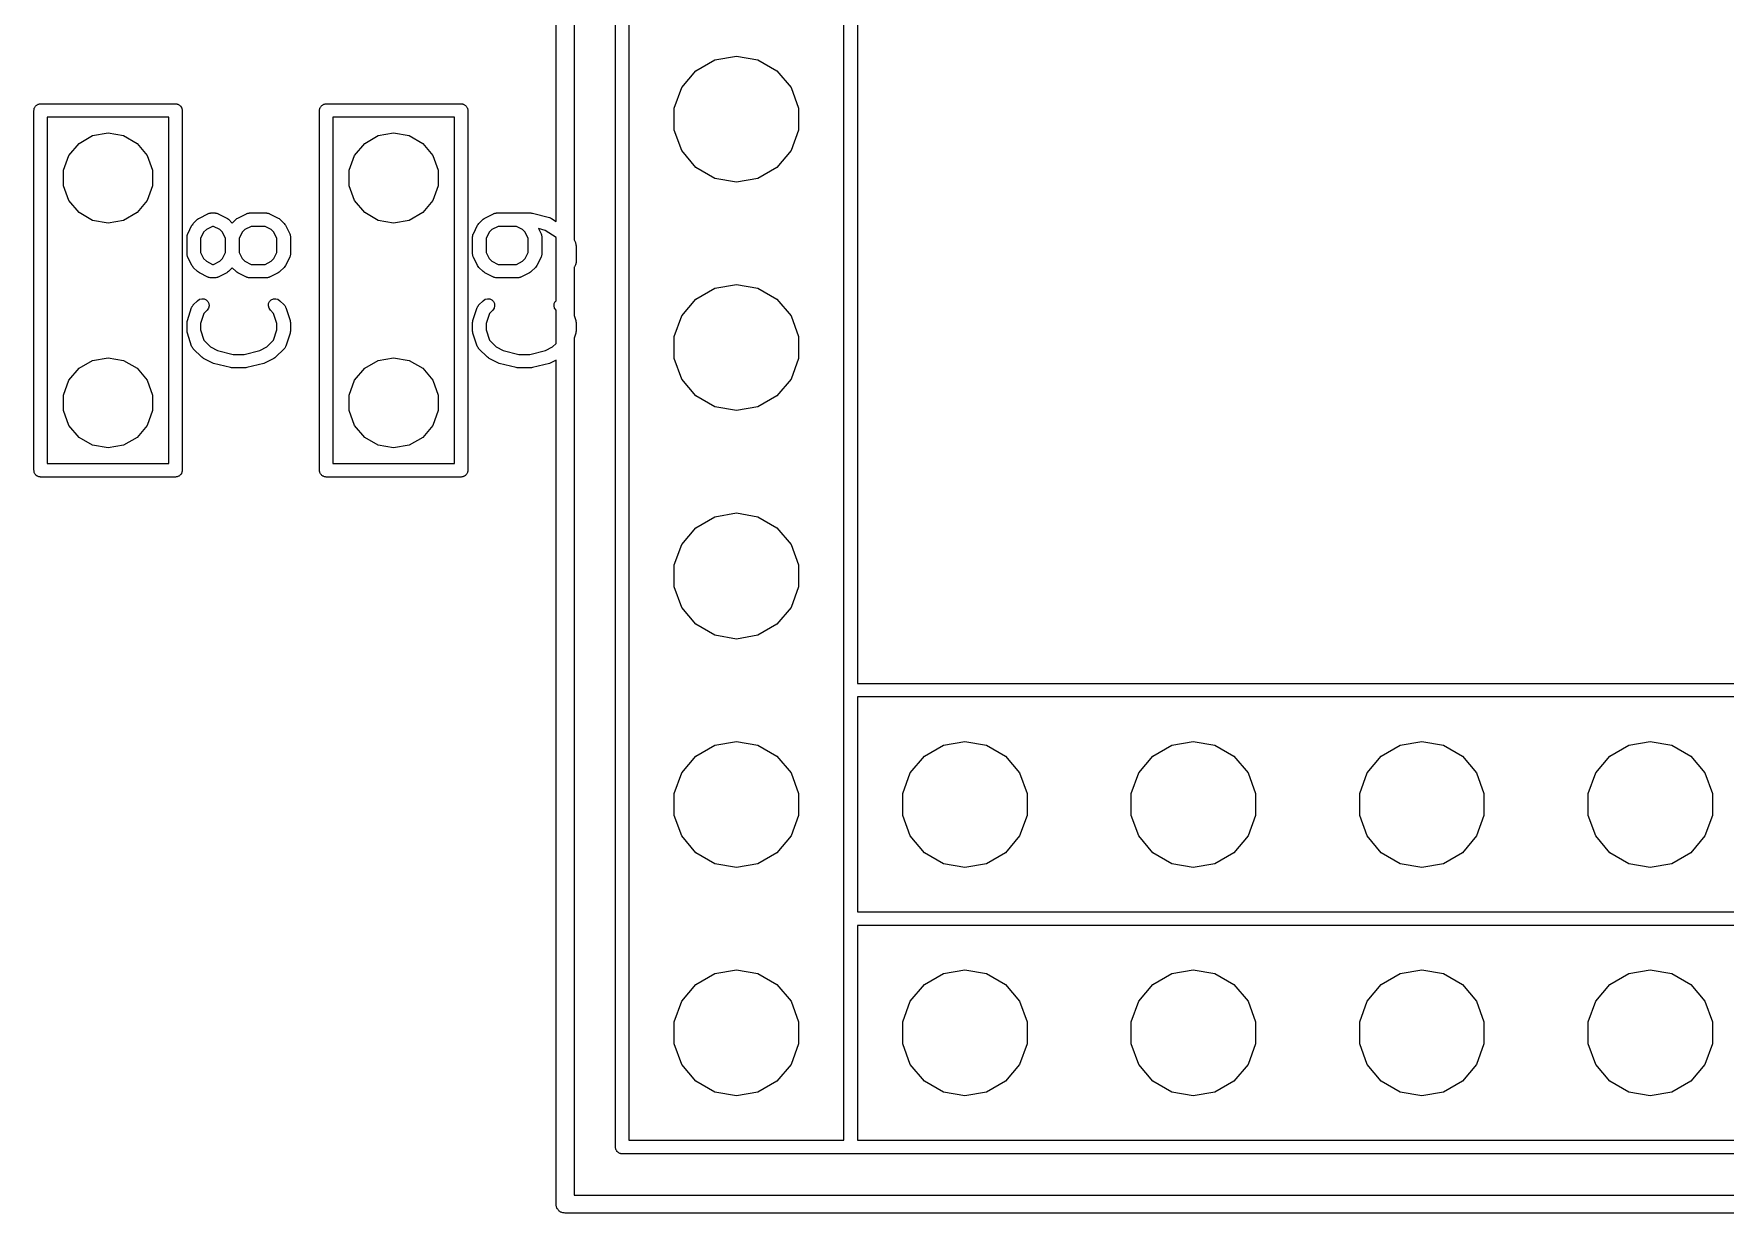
# Model space of a CAD drawing. Extents: x 25 to 346, y -457 to -16.
# Drawn here: x 221.74 to 240.54, y -384.91 to -371.8 of the extents above; entities that cross this region are included whole.
import ezdxf

# ---------------------------------------------------------------- set-up
doc = ezdxf.new("R2010")
doc.units = 0
doc.header["$MEASUREMENT"] = 0
doc.layers.add('BLACK', color=7, linetype='CONTINUOUS')

msp = doc.modelspace()

# ---------------------------------------------------------------- linework, layer by layer
at = {"layer": 'Black'}
for p, q in [((227.547, -373.882), (227.547, -320.04)), ((227.748, -320.04), (227.748, -374.088)), ((228.207, -384.175), (228.207, -320.675)), ((228.357, -320.75), (228.357, -384.1)), ((230.748, -384.1), (230.748, -320.75)), ((230.897, -320.675), (230.897, -379.02)), ((229.102, -372.208), (229.313, -372.086)), ((229.313, -372.086), (229.552, -372.044)), ((229.552, -372.044), (229.792, -372.086)), ((229.792, -372.086), (230.003, -372.208)), ((228.945, -372.394), (229.102, -372.208)), ((230.003, -372.208), (230.16, -372.394)), ((228.862, -372.623), (228.945, -372.394)), ((230.16, -372.394), (230.243, -372.623)), ((221.742, -372.65), (221.744, -372.644)), ((221.742, -376.65), (221.742, -372.65)), ((221.744, -372.637), (221.746, -372.631)), ((221.744, -372.644), (221.744, -372.637)), ((221.746, -372.631), (221.747, -372.624)), ((221.747, -372.624), (221.75, -372.619)), ((221.75, -372.619), (221.753, -372.613)), ((221.753, -372.613), (221.757, -372.607)), ((221.757, -372.607), (221.76, -372.602)), ((221.76, -372.602), (221.765, -372.598)), ((221.765, -372.598), (221.769, -372.593)), ((221.769, -372.593), (221.775, -372.589)), ((221.775, -372.589), (221.78, -372.585)), ((221.78, -372.585), (221.786, -372.583)), ((221.786, -372.583), (221.792, -372.58)), ((221.792, -372.58), (221.798, -372.578)), ((221.798, -372.578), (221.804, -372.576)), ((221.804, -372.576), (221.811, -372.576)), ((221.811, -372.576), (221.817, -372.575)), ((221.817, -372.575), (223.317, -372.575)), ((223.317, -372.575), (223.324, -372.576)), ((223.324, -372.576), (223.331, -372.576)), ((223.331, -372.576), (223.337, -372.578)), ((223.337, -372.578), (223.343, -372.58)), ((223.343, -372.58), (223.349, -372.583)), ((223.349, -372.583), (223.355, -372.585)), ((223.355, -372.585), (223.36, -372.589)), ((223.36, -372.589), (223.366, -372.593)), ((223.366, -372.593), (223.37, -372.598)), ((223.37, -372.598), (223.375, -372.602)), ((223.375, -372.602), (223.378, -372.607)), ((223.378, -372.607), (223.382, -372.613)), ((223.382, -372.613), (223.385, -372.619)), ((223.385, -372.619), (223.388, -372.624)), ((223.388, -372.624), (223.389, -372.631)), ((223.389, -372.631), (223.391, -372.637)), ((223.391, -372.637), (223.391, -372.644)), ((223.391, -372.644), (223.392, -372.65)), ((223.392, -372.65), (223.392, -376.65)), ((224.917, -372.65), (224.919, -372.644)), ((224.917, -376.65), (224.917, -372.65)), ((224.919, -372.637), (224.921, -372.631)), ((224.919, -372.644), (224.919, -372.637)), ((224.921, -372.631), (224.922, -372.624)), ((224.922, -372.624), (224.925, -372.619)), ((224.925, -372.619), (224.928, -372.613)), ((224.928, -372.613), (224.932, -372.607)), ((224.932, -372.607), (224.935, -372.602)), ((224.935, -372.602), (224.94, -372.598)), ((224.94, -372.598), (224.944, -372.593)), ((224.944, -372.593), (224.95, -372.589)), ((224.95, -372.589), (224.955, -372.585)), ((224.955, -372.585), (224.961, -372.583)), ((224.961, -372.583), (224.967, -372.58)), ((224.967, -372.58), (224.973, -372.578)), ((224.973, -372.578), (224.979, -372.576)), ((224.979, -372.576), (224.986, -372.576)), ((224.986, -372.576), (224.992, -372.575)), ((224.992, -372.575), (226.492, -372.575)), ((226.492, -372.575), (226.499, -372.576)), ((226.499, -372.576), (226.506, -372.576)), ((226.506, -372.576), (226.512, -372.578)), ((226.512, -372.578), (226.518, -372.58)), ((226.518, -372.58), (226.524, -372.583)), ((226.524, -372.583), (226.53, -372.585)), ((226.53, -372.585), (226.535, -372.589)), ((226.535, -372.589), (226.541, -372.593)), ((226.541, -372.593), (226.545, -372.598)), ((226.545, -372.598), (226.55, -372.602)), ((226.55, -372.602), (226.553, -372.607)), ((226.553, -372.607), (226.557, -372.613)), ((226.557, -372.613), (226.56, -372.619)), ((226.56, -372.619), (226.563, -372.624)), ((226.563, -372.624), (226.564, -372.631)), ((226.564, -372.631), (226.566, -372.637)), ((226.566, -372.637), (226.566, -372.644)), ((226.566, -372.644), (226.567, -372.65)), ((226.567, -372.65), (226.567, -376.65)), ((228.862, -372.867), (228.862, -372.623)), ((230.243, -372.623), (230.243, -372.867)), ((221.892, -372.725), (221.892, -376.575)), ((223.242, -372.725), (221.892, -372.725)), ((223.242, -376.575), (223.242, -372.725)), ((225.067, -372.725), (225.067, -376.575)), ((226.417, -372.725), (225.067, -372.725)), ((226.417, -376.575), (226.417, -372.725)), ((222.133, -373.149), (222.245, -373.016)), ((222.245, -373.016), (222.396, -372.928)), ((222.396, -372.928), (222.567, -372.898)), ((222.567, -372.898), (222.739, -372.928)), ((222.739, -372.928), (222.89, -373.016)), ((222.89, -373.016), (223.002, -373.149)), ((225.308, -373.149), (225.42, -373.016)), ((225.42, -373.016), (225.571, -372.928)), ((225.571, -372.928), (225.742, -372.898)), ((225.742, -372.898), (225.914, -372.928)), ((225.914, -372.928), (226.065, -373.016)), ((226.065, -373.016), (226.177, -373.149)), ((228.945, -373.096), (228.862, -372.867)), ((230.243, -372.867), (230.16, -373.096)), ((222.073, -373.313), (222.133, -373.149)), ((223.002, -373.149), (223.062, -373.313)), ((225.248, -373.313), (225.308, -373.149)), ((226.177, -373.149), (226.237, -373.313)), ((229.102, -373.282), (228.945, -373.096)), ((230.16, -373.096), (230.003, -373.282)), ((222.073, -373.487), (222.073, -373.313)), ((223.062, -373.313), (223.062, -373.487)), ((225.248, -373.487), (225.248, -373.313)), ((226.237, -373.313), (226.237, -373.487)), ((229.313, -373.404), (229.102, -373.282)), ((229.552, -373.446), (229.313, -373.404)), ((229.792, -373.404), (229.552, -373.446)), ((230.003, -373.282), (229.792, -373.404)), ((222.133, -373.651), (222.073, -373.487)), ((223.062, -373.487), (223.002, -373.651)), ((225.308, -373.651), (225.248, -373.487)), ((226.237, -373.487), (226.177, -373.651)), ((222.245, -373.784), (222.133, -373.651)), ((222.396, -373.872), (222.245, -373.784)), ((222.89, -373.784), (222.739, -373.872)), ((223.002, -373.651), (222.89, -373.784)), ((223.685, -373.794), (223.693, -373.792)), ((223.693, -373.792), (223.702, -373.79)), ((223.702, -373.79), (223.706, -373.79)), ((223.706, -373.79), (223.71, -373.789)), ((223.71, -373.789), (223.758, -373.789)), ((223.758, -373.789), (223.762, -373.79)), ((223.762, -373.79), (223.767, -373.79)), ((223.767, -373.79), (223.775, -373.792)), ((223.775, -373.792), (223.784, -373.794)), ((224.113, -373.794), (224.122, -373.792)), ((224.122, -373.792), (224.13, -373.79)), ((224.13, -373.79), (224.135, -373.79)), ((224.135, -373.79), (224.139, -373.789)), ((224.139, -373.789), (224.329, -373.789)), ((224.329, -373.789), (224.334, -373.79)), ((224.334, -373.79), (224.338, -373.79)), ((224.338, -373.79), (224.346, -373.792)), ((224.346, -373.792), (224.355, -373.794)), ((225.42, -373.784), (225.308, -373.651)), ((225.571, -373.872), (225.42, -373.784)), ((226.065, -373.784), (225.914, -373.872)), ((226.177, -373.651), (226.065, -373.784)), ((226.86, -373.794), (226.868, -373.792)), ((226.868, -373.792), (226.877, -373.79)), ((226.877, -373.79), (226.881, -373.79)), ((226.881, -373.79), (226.885, -373.789)), ((226.885, -373.789), (227.266, -373.789)), ((227.266, -373.789), (227.275, -373.791)), ((227.275, -373.791), (227.284, -373.792)), ((227.284, -373.792), (227.475, -373.839)), ((222.567, -373.902), (222.396, -373.872)), ((222.739, -373.872), (222.567, -373.902)), ((223.453, -374.021), (223.5, -373.926)), ((223.5, -373.926), (223.508, -373.916)), ((223.508, -373.916), (223.514, -373.906)), ((223.514, -373.906), (223.562, -373.859)), ((223.562, -373.859), (223.572, -373.852)), ((223.572, -373.852), (223.582, -373.845)), ((223.582, -373.845), (223.677, -373.797)), ((223.66, -373.974), (223.629, -374.004)), ((223.728, -373.939), (223.66, -373.974)), ((223.677, -373.797), (223.681, -373.796)), ((223.681, -373.796), (223.685, -373.794)), ((223.74, -373.939), (223.728, -373.939)), ((223.809, -373.974), (223.74, -373.939)), ((223.784, -373.794), (223.787, -373.796)), ((223.787, -373.796), (223.792, -373.797)), ((223.792, -373.797), (223.887, -373.845)), ((223.839, -374.004), (223.809, -373.974)), ((223.887, -373.845), (223.896, -373.852)), ((223.896, -373.852), (223.906, -373.859)), ((223.906, -373.859), (223.948, -373.901)), ((223.948, -373.901), (223.991, -373.859)), ((223.991, -373.859), (224, -373.852)), ((224, -373.852), (224.01, -373.845)), ((224.01, -373.845), (224.105, -373.797)), ((224.088, -373.974), (224.058, -374.004)), ((224.157, -373.939), (224.088, -373.974)), ((224.105, -373.797), (224.11, -373.796)), ((224.11, -373.796), (224.113, -373.794)), ((224.312, -373.939), (224.157, -373.939)), ((224.38, -373.974), (224.312, -373.939)), ((224.355, -373.794), (224.359, -373.796)), ((224.359, -373.796), (224.363, -373.797)), ((224.363, -373.797), (224.458, -373.845)), ((224.411, -374.004), (224.38, -373.974)), ((224.458, -373.845), (224.468, -373.852)), ((224.468, -373.852), (224.478, -373.859)), ((224.478, -373.859), (224.525, -373.906)), ((224.525, -373.906), (224.532, -373.916)), ((224.532, -373.916), (224.539, -373.926)), ((224.539, -373.926), (224.587, -374.021)), ((225.742, -373.902), (225.571, -373.872)), ((225.914, -373.872), (225.742, -373.902)), ((226.628, -374.021), (226.675, -373.926)), ((226.675, -373.926), (226.683, -373.916)), ((226.683, -373.916), (226.689, -373.906)), ((226.689, -373.906), (226.737, -373.859)), ((226.737, -373.859), (226.747, -373.852)), ((226.747, -373.852), (226.757, -373.845)), ((226.757, -373.845), (226.852, -373.797)), ((226.835, -373.974), (226.804, -374.004)), ((226.903, -373.939), (226.835, -373.974)), ((226.852, -373.797), (226.856, -373.796)), ((226.856, -373.796), (226.86, -373.794)), ((227.106, -373.939), (226.903, -373.939)), ((227.174, -373.974), (227.106, -373.939)), ((227.205, -374.004), (227.174, -373.974)), ((227.426, -373.982), (227.352, -373.963)), ((227.352, -373.963), (227.381, -374.021)), ((227.475, -373.839), (227.487, -373.844)), ((227.487, -373.844), (227.498, -373.849)), ((227.498, -373.849), (227.547, -373.882)), ((223.445, -374.046), (223.448, -374.038)), ((223.446, -374.051), (223.445, -374.046)), ((223.445, -374.055), (223.446, -374.051)), ((223.445, -374.245), (223.445, -374.055)), ((223.448, -374.038), (223.449, -374.029)), ((223.449, -374.029), (223.452, -374.025)), ((223.452, -374.025), (223.453, -374.021)), ((223.629, -374.004), (223.595, -374.072)), ((223.595, -374.072), (223.595, -374.228)), ((223.873, -374.072), (223.839, -374.004)), ((223.873, -374.228), (223.873, -374.072)), ((224.058, -374.004), (224.023, -374.072)), ((224.023, -374.072), (224.023, -374.228)), ((224.445, -374.072), (224.411, -374.004)), ((224.445, -374.228), (224.445, -374.072)), ((224.587, -374.021), (224.588, -374.025)), ((224.588, -374.025), (224.59, -374.029)), ((224.59, -374.029), (224.592, -374.038)), ((224.592, -374.038), (224.594, -374.046)), ((224.594, -374.046), (224.594, -374.051)), ((224.594, -374.051), (224.595, -374.055)), ((224.595, -374.055), (224.595, -374.245)), ((226.62, -374.046), (226.623, -374.038)), ((226.621, -374.051), (226.62, -374.046)), ((226.62, -374.055), (226.621, -374.051)), ((226.62, -374.245), (226.62, -374.055)), ((226.623, -374.038), (226.624, -374.029)), ((226.624, -374.029), (226.627, -374.025)), ((226.627, -374.025), (226.628, -374.021)), ((226.804, -374.004), (226.77, -374.072)), ((226.77, -374.072), (226.77, -374.228)), ((227.239, -374.072), (227.205, -374.004)), ((227.239, -374.228), (227.239, -374.072)), ((227.381, -374.021), (227.382, -374.025)), ((227.382, -374.025), (227.384, -374.029)), ((227.384, -374.029), (227.386, -374.038)), ((227.386, -374.038), (227.388, -374.046)), ((227.388, -374.046), (227.388, -374.051)), ((227.388, -374.051), (227.389, -374.055)), ((227.389, -374.055), (227.389, -374.245)), ((227.547, -374.063), (227.426, -373.982)), ((227.547, -374.764), (227.547, -374.063)), ((227.748, -374.088), (227.762, -374.116)), ((227.762, -374.116), (227.763, -374.121)), ((227.763, -374.121), (227.765, -374.124)), ((227.765, -374.124), (227.767, -374.133)), ((227.767, -374.133), (227.769, -374.141)), ((227.769, -374.141), (227.769, -374.146)), ((227.769, -374.146), (227.77, -374.15)), ((227.77, -374.15), (227.77, -374.34)), ((223.446, -374.249), (223.445, -374.245)), ((223.445, -374.254), (223.446, -374.249)), ((223.448, -374.262), (223.445, -374.254)), ((223.449, -374.271), (223.448, -374.262)), ((223.452, -374.275), (223.449, -374.271)), ((223.453, -374.279), (223.452, -374.275)), ((223.5, -374.374), (223.453, -374.279)), ((223.595, -374.228), (223.629, -374.296)), ((223.629, -374.296), (223.66, -374.326)), ((223.66, -374.326), (223.728, -374.361)), ((223.74, -374.361), (223.809, -374.326)), ((223.809, -374.326), (223.839, -374.296)), ((223.839, -374.296), (223.873, -374.228)), ((224.023, -374.228), (224.058, -374.296)), ((224.058, -374.296), (224.088, -374.326)), ((224.088, -374.326), (224.157, -374.361)), ((224.312, -374.361), (224.38, -374.326)), ((224.38, -374.326), (224.411, -374.296)), ((224.411, -374.296), (224.445, -374.228)), ((224.587, -374.279), (224.539, -374.374)), ((224.588, -374.275), (224.587, -374.279)), ((224.59, -374.271), (224.588, -374.275)), ((224.592, -374.262), (224.59, -374.271)), ((224.594, -374.254), (224.592, -374.262)), ((224.595, -374.245), (224.594, -374.249)), ((224.594, -374.249), (224.594, -374.254)), ((226.621, -374.249), (226.62, -374.245)), ((226.62, -374.254), (226.621, -374.249)), ((226.623, -374.262), (226.62, -374.254)), ((226.624, -374.271), (226.623, -374.262)), ((226.627, -374.275), (226.624, -374.271)), ((226.628, -374.279), (226.627, -374.275)), ((226.675, -374.374), (226.628, -374.279)), ((226.77, -374.228), (226.804, -374.296)), ((226.804, -374.296), (226.835, -374.326)), ((226.835, -374.326), (226.903, -374.361)), ((227.106, -374.361), (227.174, -374.326)), ((227.174, -374.326), (227.205, -374.296)), ((227.205, -374.296), (227.239, -374.228)), ((227.381, -374.279), (227.333, -374.374)), ((227.382, -374.275), (227.381, -374.279)), ((227.384, -374.271), (227.382, -374.275)), ((227.386, -374.262), (227.384, -374.271)), ((227.388, -374.254), (227.386, -374.262)), ((227.389, -374.245), (227.388, -374.249)), ((227.388, -374.249), (227.388, -374.254)), ((227.77, -374.34), (227.765, -374.366)), ((223.508, -374.384), (223.5, -374.374)), ((223.514, -374.394), (223.508, -374.384)), ((223.562, -374.441), (223.514, -374.394)), ((223.572, -374.448), (223.562, -374.441)), ((223.582, -374.455), (223.572, -374.448)), ((223.677, -374.503), (223.582, -374.455)), ((223.681, -374.504), (223.677, -374.503)), ((223.685, -374.506), (223.681, -374.504)), ((223.693, -374.508), (223.685, -374.506)), ((223.702, -374.51), (223.693, -374.508)), ((223.706, -374.51), (223.702, -374.51)), ((223.71, -374.511), (223.706, -374.51)), ((223.758, -374.511), (223.71, -374.511)), ((223.728, -374.361), (223.74, -374.361)), ((223.762, -374.51), (223.758, -374.511)), ((223.767, -374.51), (223.762, -374.51)), ((223.775, -374.508), (223.767, -374.51)), ((223.784, -374.506), (223.775, -374.508)), ((223.787, -374.504), (223.784, -374.506)), ((223.792, -374.503), (223.787, -374.504)), ((223.887, -374.455), (223.792, -374.503)), ((223.896, -374.448), (223.887, -374.455)), ((223.906, -374.441), (223.896, -374.448)), ((223.948, -374.399), (223.906, -374.441)), ((223.991, -374.441), (223.948, -374.399)), ((224, -374.448), (223.991, -374.441)), ((224.01, -374.455), (224, -374.448)), ((224.105, -374.503), (224.01, -374.455)), ((224.11, -374.504), (224.105, -374.503)), ((224.113, -374.506), (224.11, -374.504)), ((224.122, -374.508), (224.113, -374.506)), ((224.13, -374.51), (224.122, -374.508)), ((224.135, -374.51), (224.13, -374.51)), ((224.139, -374.511), (224.135, -374.51)), ((224.329, -374.511), (224.139, -374.511)), ((224.157, -374.361), (224.312, -374.361)), ((224.334, -374.51), (224.329, -374.511)), ((224.338, -374.51), (224.334, -374.51)), ((224.346, -374.508), (224.338, -374.51)), ((224.355, -374.506), (224.346, -374.508)), ((224.359, -374.504), (224.355, -374.506)), ((224.363, -374.503), (224.359, -374.504)), ((224.458, -374.455), (224.363, -374.503)), ((224.468, -374.448), (224.458, -374.455)), ((224.478, -374.441), (224.468, -374.448)), ((224.525, -374.394), (224.478, -374.441)), ((224.532, -374.384), (224.525, -374.394)), ((224.539, -374.374), (224.532, -374.384)), ((226.683, -374.384), (226.675, -374.374)), ((226.689, -374.394), (226.683, -374.384)), ((226.737, -374.441), (226.689, -374.394)), ((226.747, -374.448), (226.737, -374.441)), ((226.757, -374.455), (226.747, -374.448)), ((226.852, -374.503), (226.757, -374.455)), ((226.856, -374.504), (226.852, -374.503)), ((226.86, -374.506), (226.856, -374.504)), ((226.868, -374.508), (226.86, -374.506)), ((226.877, -374.51), (226.868, -374.508)), ((226.881, -374.51), (226.877, -374.51)), ((226.885, -374.511), (226.881, -374.51)), ((227.123, -374.511), (226.885, -374.511)), ((226.903, -374.361), (227.106, -374.361)), ((227.128, -374.51), (227.123, -374.511)), ((227.132, -374.51), (227.128, -374.51)), ((227.14, -374.508), (227.132, -374.51)), ((227.149, -374.506), (227.14, -374.508)), ((227.153, -374.504), (227.149, -374.506)), ((227.157, -374.503), (227.153, -374.504)), ((227.252, -374.455), (227.157, -374.503)), ((227.262, -374.448), (227.252, -374.455)), ((227.272, -374.441), (227.262, -374.448)), ((227.319, -374.394), (227.272, -374.441)), ((227.326, -374.384), (227.319, -374.394)), ((227.333, -374.374), (227.326, -374.384)), ((227.752, -374.389), (227.748, -374.393)), ((227.748, -374.393), (227.748, -374.928)), ((227.765, -374.366), (227.752, -374.389)), ((229.102, -374.748), (229.313, -374.626)), ((229.313, -374.626), (229.552, -374.584)), ((229.552, -374.584), (229.792, -374.626)), ((229.792, -374.626), (230.003, -374.748)), ((223.449, -374.983), (223.496, -374.841)), ((223.496, -374.841), (223.498, -374.837)), ((223.498, -374.837), (223.5, -374.833)), ((223.5, -374.833), (223.505, -374.825)), ((223.505, -374.825), (223.509, -374.818)), ((223.509, -374.818), (223.512, -374.815)), ((223.512, -374.815), (223.514, -374.811)), ((223.514, -374.811), (223.562, -374.764)), ((223.562, -374.764), (223.583, -374.749)), ((223.583, -374.749), (223.609, -374.742)), ((223.633, -374.905), (223.595, -375.019)), ((223.609, -374.742), (223.635, -374.744)), ((223.668, -374.87), (223.633, -374.905)), ((223.635, -374.744), (223.658, -374.755)), ((223.658, -374.755), (223.677, -374.774)), ((223.683, -374.848), (223.668, -374.87)), ((223.677, -374.774), (223.688, -374.797)), ((223.69, -374.823), (223.683, -374.848)), ((223.688, -374.797), (223.69, -374.823)), ((224.35, -374.823), (224.352, -374.797)), ((224.357, -374.848), (224.35, -374.823)), ((224.352, -374.797), (224.363, -374.774)), ((224.372, -374.87), (224.357, -374.848)), ((224.363, -374.774), (224.382, -374.755)), ((224.407, -374.905), (224.372, -374.87)), ((224.382, -374.755), (224.405, -374.744)), ((224.405, -374.744), (224.431, -374.742)), ((224.445, -375.019), (224.407, -374.905)), ((224.431, -374.742), (224.456, -374.749)), ((224.456, -374.749), (224.478, -374.764)), ((224.478, -374.764), (224.525, -374.811)), ((224.525, -374.811), (224.528, -374.815)), ((224.528, -374.815), (224.531, -374.818)), ((224.531, -374.818), (224.535, -374.825)), ((224.535, -374.825), (224.54, -374.833)), ((224.54, -374.833), (224.541, -374.837)), ((224.541, -374.837), (224.543, -374.841)), ((224.543, -374.841), (224.591, -374.983)), ((226.624, -374.983), (226.671, -374.841)), ((226.671, -374.841), (226.673, -374.837)), ((226.673, -374.837), (226.675, -374.833)), ((226.675, -374.833), (226.68, -374.825)), ((226.68, -374.825), (226.684, -374.818)), ((226.684, -374.818), (226.687, -374.815)), ((226.687, -374.815), (226.689, -374.811)), ((226.689, -374.811), (226.737, -374.764)), ((226.737, -374.764), (226.758, -374.749)), ((226.758, -374.749), (226.784, -374.742)), ((226.808, -374.905), (226.77, -375.019)), ((226.784, -374.742), (226.81, -374.744)), ((226.843, -374.87), (226.808, -374.905)), ((226.81, -374.744), (226.833, -374.755)), ((226.833, -374.755), (226.852, -374.774)), ((226.858, -374.848), (226.843, -374.87)), ((226.852, -374.774), (226.863, -374.797)), ((226.865, -374.823), (226.858, -374.848)), ((226.863, -374.797), (226.865, -374.823)), ((227.525, -374.823), (227.527, -374.797)), ((227.532, -374.848), (227.525, -374.823)), ((227.527, -374.797), (227.538, -374.774)), ((227.547, -374.87), (227.532, -374.848)), ((227.538, -374.774), (227.547, -374.764)), ((227.547, -374.871), (227.547, -374.87)), ((227.547, -375.239), (227.547, -374.871)), ((228.945, -374.934), (229.102, -374.748)), ((230.003, -374.748), (230.16, -374.934)), ((223.445, -375.007), (223.447, -374.995)), ((223.445, -375.102), (223.445, -375.007)), ((223.447, -375.114), (223.445, -375.102)), ((223.447, -374.995), (223.449, -374.983)), ((223.595, -375.019), (223.595, -375.09)), ((223.595, -375.09), (223.633, -375.205)), ((224.407, -375.205), (224.445, -375.09)), ((224.445, -375.09), (224.445, -375.019)), ((224.591, -374.983), (224.593, -374.995)), ((224.593, -374.995), (224.595, -375.007)), ((224.595, -375.102), (224.593, -375.114)), ((224.595, -375.007), (224.595, -375.102)), ((226.62, -375.007), (226.622, -374.995)), ((226.62, -375.102), (226.62, -375.007)), ((226.622, -375.114), (226.62, -375.102)), ((226.622, -374.995), (226.624, -374.983)), ((226.77, -375.019), (226.77, -375.09)), ((226.77, -375.09), (226.808, -375.205)), ((227.748, -374.928), (227.766, -374.983)), ((227.766, -374.983), (227.768, -374.995)), ((227.768, -374.995), (227.77, -375.007)), ((227.77, -375.102), (227.768, -375.114)), ((227.77, -375.007), (227.77, -375.102)), ((228.862, -375.163), (228.945, -374.934)), ((230.16, -374.934), (230.243, -375.163)), ((223.449, -375.126), (223.447, -375.114)), ((223.496, -375.269), (223.449, -375.126)), ((223.498, -375.273), (223.496, -375.269)), ((223.5, -375.277), (223.498, -375.273)), ((223.505, -375.284), (223.5, -375.277)), ((223.509, -375.292), (223.505, -375.284)), ((223.512, -375.295), (223.509, -375.292)), ((223.514, -375.298), (223.512, -375.295)), ((223.633, -375.205), (223.707, -375.279)), ((223.707, -375.279), (223.784, -375.317)), ((224.256, -375.317), (224.333, -375.279)), ((224.333, -375.279), (224.407, -375.205)), ((224.528, -375.295), (224.525, -375.298)), ((224.531, -375.292), (224.528, -375.295)), ((224.535, -375.284), (224.531, -375.292)), ((224.54, -375.277), (224.535, -375.284)), ((224.541, -375.273), (224.54, -375.277)), ((224.543, -375.269), (224.541, -375.273)), ((224.591, -375.126), (224.543, -375.269)), ((224.593, -375.114), (224.591, -375.126)), ((226.624, -375.126), (226.622, -375.114)), ((226.671, -375.269), (226.624, -375.126)), ((226.673, -375.273), (226.671, -375.269)), ((226.675, -375.277), (226.673, -375.273)), ((226.68, -375.284), (226.675, -375.277)), ((226.684, -375.292), (226.68, -375.284)), ((226.687, -375.295), (226.684, -375.292)), ((226.689, -375.298), (226.687, -375.295)), ((226.808, -375.205), (226.882, -375.279)), ((226.882, -375.279), (226.959, -375.317)), ((227.431, -375.317), (227.508, -375.279)), ((227.508, -375.279), (227.547, -375.239)), ((227.766, -375.126), (227.748, -375.182)), ((227.748, -375.182), (227.748, -384.71)), ((227.768, -375.114), (227.766, -375.126)), ((228.862, -375.407), (228.862, -375.163)), ((230.243, -375.163), (230.243, -375.407)), ((222.245, -375.516), (222.396, -375.428)), ((222.396, -375.428), (222.567, -375.398)), ((222.567, -375.398), (222.739, -375.428)), ((222.739, -375.428), (222.89, -375.516)), ((223.61, -375.394), (223.514, -375.298)), ((223.62, -375.4), (223.61, -375.394)), ((223.629, -375.408), (223.62, -375.4)), ((223.724, -375.455), (223.629, -375.408)), ((223.732, -375.458), (223.724, -375.455)), ((223.74, -375.461), (223.732, -375.458)), ((223.93, -375.508), (223.74, -375.461)), ((223.784, -375.317), (223.958, -375.361)), ((223.958, -375.361), (224.082, -375.361)), ((224.082, -375.361), (224.256, -375.317)), ((224.3, -375.461), (224.109, -375.508)), ((224.307, -375.458), (224.3, -375.461)), ((224.315, -375.455), (224.307, -375.458)), ((224.411, -375.408), (224.315, -375.455)), ((224.42, -375.4), (224.411, -375.408)), ((224.43, -375.394), (224.42, -375.4)), ((224.525, -375.298), (224.43, -375.394)), ((225.42, -375.516), (225.571, -375.428)), ((225.571, -375.428), (225.742, -375.398)), ((225.742, -375.398), (225.914, -375.428)), ((225.914, -375.428), (226.065, -375.516)), ((226.785, -375.394), (226.689, -375.298)), ((226.795, -375.4), (226.785, -375.394)), ((226.804, -375.408), (226.795, -375.4)), ((226.899, -375.455), (226.804, -375.408)), ((226.907, -375.458), (226.899, -375.455)), ((226.915, -375.461), (226.907, -375.458)), ((227.105, -375.508), (226.915, -375.461)), ((226.959, -375.317), (227.133, -375.361)), ((227.133, -375.361), (227.257, -375.361)), ((227.257, -375.361), (227.431, -375.317)), ((227.475, -375.461), (227.284, -375.508)), ((227.482, -375.458), (227.475, -375.461)), ((227.49, -375.455), (227.482, -375.458)), ((227.547, -375.427), (227.49, -375.455)), ((227.547, -384.81), (227.547, -375.427)), ((228.945, -375.636), (228.862, -375.407)), ((230.243, -375.407), (230.16, -375.636)), ((222.073, -375.813), (222.133, -375.649)), ((222.133, -375.649), (222.245, -375.516)), ((222.89, -375.516), (223.002, -375.649)), ((223.002, -375.649), (223.062, -375.813)), ((223.939, -375.509), (223.93, -375.508)), ((223.948, -375.511), (223.939, -375.509)), ((224.091, -375.511), (223.948, -375.511)), ((224.1, -375.509), (224.091, -375.511)), ((224.109, -375.508), (224.1, -375.509)), ((225.248, -375.813), (225.308, -375.649)), ((225.308, -375.649), (225.42, -375.516)), ((226.065, -375.516), (226.177, -375.649)), ((226.177, -375.649), (226.237, -375.813)), ((227.114, -375.509), (227.105, -375.508)), ((227.123, -375.511), (227.114, -375.509)), ((227.266, -375.511), (227.123, -375.511)), ((227.275, -375.509), (227.266, -375.511)), ((227.284, -375.508), (227.275, -375.509)), ((229.102, -375.822), (228.945, -375.636)), ((230.16, -375.636), (230.003, -375.822)), ((222.073, -375.987), (222.073, -375.813)), ((223.062, -375.813), (223.062, -375.987)), ((225.248, -375.987), (225.248, -375.813)), ((226.237, -375.813), (226.237, -375.987)), ((229.313, -375.944), (229.102, -375.822)), ((230.003, -375.822), (229.792, -375.944)), ((222.133, -376.151), (222.073, -375.987)), ((223.062, -375.987), (223.002, -376.151)), ((225.308, -376.151), (225.248, -375.987)), ((226.237, -375.987), (226.177, -376.151)), ((229.552, -375.986), (229.313, -375.944)), ((229.792, -375.944), (229.552, -375.986)), ((222.245, -376.284), (222.133, -376.151)), ((223.002, -376.151), (222.89, -376.284)), ((225.42, -376.284), (225.308, -376.151)), ((226.177, -376.151), (226.065, -376.284)), ((222.396, -376.372), (222.245, -376.284)), ((222.567, -376.402), (222.396, -376.372)), ((222.739, -376.372), (222.567, -376.402)), ((222.89, -376.284), (222.739, -376.372)), ((225.571, -376.372), (225.42, -376.284)), ((225.742, -376.402), (225.571, -376.372)), ((225.914, -376.372), (225.742, -376.402)), ((226.065, -376.284), (225.914, -376.372)), ((221.892, -376.575), (223.242, -376.575)), ((225.067, -376.575), (226.417, -376.575)), ((221.744, -376.656), (221.742, -376.65)), ((221.744, -376.663), (221.744, -376.656)), ((221.746, -376.669), (221.744, -376.663)), ((221.747, -376.676), (221.746, -376.669)), ((221.75, -376.681), (221.747, -376.676)), ((221.753, -376.688), (221.75, -376.681)), ((221.757, -376.693), (221.753, -376.688)), ((221.76, -376.698), (221.757, -376.693)), ((221.765, -376.702), (221.76, -376.698)), ((221.769, -376.707), (221.765, -376.702)), ((221.775, -376.711), (221.769, -376.707)), ((221.78, -376.715), (221.775, -376.711)), ((221.786, -376.717), (221.78, -376.715)), ((221.792, -376.72), (221.786, -376.717)), ((221.798, -376.722), (221.792, -376.72)), ((221.804, -376.724), (221.798, -376.722)), ((221.811, -376.724), (221.804, -376.724)), ((221.817, -376.725), (221.811, -376.724)), ((223.317, -376.725), (221.817, -376.725)), ((223.324, -376.724), (223.317, -376.725)), ((223.331, -376.724), (223.324, -376.724)), ((223.337, -376.722), (223.331, -376.724)), ((223.343, -376.72), (223.337, -376.722)), ((223.349, -376.717), (223.343, -376.72)), ((223.355, -376.715), (223.349, -376.717)), ((223.36, -376.711), (223.355, -376.715)), ((223.366, -376.707), (223.36, -376.711)), ((223.37, -376.702), (223.366, -376.707)), ((223.375, -376.698), (223.37, -376.702)), ((223.378, -376.693), (223.375, -376.698)), ((223.382, -376.688), (223.378, -376.693)), ((223.385, -376.681), (223.382, -376.688)), ((223.388, -376.676), (223.385, -376.681)), ((223.389, -376.669), (223.388, -376.676)), ((223.391, -376.663), (223.389, -376.669)), ((223.392, -376.65), (223.391, -376.656)), ((223.391, -376.656), (223.391, -376.663)), ((224.919, -376.656), (224.917, -376.65)), ((224.919, -376.663), (224.919, -376.656)), ((224.921, -376.669), (224.919, -376.663)), ((224.922, -376.676), (224.921, -376.669)), ((224.925, -376.681), (224.922, -376.676)), ((224.928, -376.688), (224.925, -376.681)), ((224.932, -376.693), (224.928, -376.688)), ((224.935, -376.698), (224.932, -376.693)), ((224.94, -376.702), (224.935, -376.698)), ((224.944, -376.707), (224.94, -376.702)), ((224.95, -376.711), (224.944, -376.707)), ((224.955, -376.715), (224.95, -376.711)), ((224.961, -376.717), (224.955, -376.715)), ((224.967, -376.72), (224.961, -376.717)), ((224.973, -376.722), (224.967, -376.72)), ((224.979, -376.724), (224.973, -376.722)), ((224.986, -376.724), (224.979, -376.724)), ((224.992, -376.725), (224.986, -376.724)), ((226.492, -376.725), (224.992, -376.725)), ((226.499, -376.724), (226.492, -376.725)), ((226.506, -376.724), (226.499, -376.724)), ((226.512, -376.722), (226.506, -376.724)), ((226.518, -376.72), (226.512, -376.722)), ((226.524, -376.717), (226.518, -376.72)), ((226.53, -376.715), (226.524, -376.717)), ((226.535, -376.711), (226.53, -376.715)), ((226.541, -376.707), (226.535, -376.711)), ((226.545, -376.702), (226.541, -376.707)), ((226.55, -376.698), (226.545, -376.702)), ((226.553, -376.693), (226.55, -376.698)), ((226.557, -376.688), (226.553, -376.693)), ((226.56, -376.681), (226.557, -376.688)), ((226.563, -376.676), (226.56, -376.681)), ((226.564, -376.669), (226.563, -376.676)), ((226.566, -376.663), (226.564, -376.669)), ((226.567, -376.65), (226.566, -376.656)), ((226.566, -376.656), (226.566, -376.663)), ((229.102, -377.288), (229.313, -377.166)), ((229.313, -377.166), (229.552, -377.124)), ((229.552, -377.124), (229.792, -377.166)), ((229.792, -377.166), (230.003, -377.288)), ((228.945, -377.474), (229.102, -377.288)), ((230.003, -377.288), (230.16, -377.474)), ((228.862, -377.703), (228.945, -377.474)), ((230.16, -377.474), (230.243, -377.703)), ((228.862, -377.947), (228.862, -377.703)), ((230.243, -377.703), (230.243, -377.947)), ((228.945, -378.176), (228.862, -377.947)), ((230.243, -377.947), (230.16, -378.176)), ((229.102, -378.362), (228.945, -378.176)), ((230.16, -378.176), (230.003, -378.362)), ((229.313, -378.484), (229.102, -378.362)), ((229.552, -378.526), (229.313, -378.484)), ((229.792, -378.484), (229.552, -378.526)), ((230.003, -378.362), (229.792, -378.484)), ((230.897, -379.02), (256.147, -379.02)), ((230.897, -379.17), (230.897, -381.56)), ((256.147, -379.17), (230.897, -379.17)), ((229.102, -379.828), (229.313, -379.706)), ((229.313, -379.706), (229.552, -379.664)), ((229.552, -379.664), (229.792, -379.706)), ((229.792, -379.706), (230.003, -379.828)), ((231.642, -379.828), (231.853, -379.706)), ((231.853, -379.706), (232.093, -379.664)), ((232.093, -379.664), (232.332, -379.706)), ((232.332, -379.706), (232.543, -379.828)), ((234.182, -379.828), (234.393, -379.706)), ((234.393, -379.706), (234.632, -379.664)), ((234.632, -379.664), (234.872, -379.706)), ((234.872, -379.706), (235.083, -379.828)), ((236.722, -379.828), (236.933, -379.706)), ((236.933, -379.706), (237.172, -379.664)), ((237.172, -379.664), (237.412, -379.706)), ((237.412, -379.706), (237.623, -379.828)), ((239.262, -379.828), (239.473, -379.706)), ((239.473, -379.706), (239.712, -379.664)), ((239.712, -379.664), (239.952, -379.706)), ((239.952, -379.706), (240.163, -379.828)), ((228.945, -380.014), (229.102, -379.828)), ((230.003, -379.828), (230.16, -380.014)), ((231.485, -380.014), (231.642, -379.828)), ((232.543, -379.828), (232.7, -380.014)), ((234.025, -380.014), (234.182, -379.828)), ((235.083, -379.828), (235.24, -380.014)), ((236.565, -380.014), (236.722, -379.828)), ((237.623, -379.828), (237.78, -380.014)), ((239.105, -380.014), (239.262, -379.828)), ((240.163, -379.828), (240.32, -380.014)), ((228.862, -380.243), (228.945, -380.014)), ((230.16, -380.014), (230.243, -380.243)), ((231.402, -380.243), (231.485, -380.014)), ((232.7, -380.014), (232.783, -380.243)), ((233.942, -380.243), (234.025, -380.014)), ((235.24, -380.014), (235.323, -380.243)), ((236.482, -380.243), (236.565, -380.014)), ((237.78, -380.014), (237.863, -380.243)), ((239.022, -380.243), (239.105, -380.014)), ((240.32, -380.014), (240.403, -380.243)), ((228.862, -380.487), (228.862, -380.243)), ((230.243, -380.243), (230.243, -380.487)), ((231.402, -380.487), (231.402, -380.243)), ((232.783, -380.243), (232.783, -380.487)), ((233.942, -380.487), (233.942, -380.243)), ((235.323, -380.243), (235.323, -380.487)), ((236.482, -380.487), (236.482, -380.243)), ((237.863, -380.243), (237.863, -380.487)), ((239.022, -380.487), (239.022, -380.243)), ((240.403, -380.243), (240.403, -380.487)), ((228.945, -380.716), (228.862, -380.487)), ((230.243, -380.487), (230.16, -380.716)), ((231.485, -380.716), (231.402, -380.487)), ((232.783, -380.487), (232.7, -380.716)), ((234.025, -380.716), (233.942, -380.487)), ((235.323, -380.487), (235.24, -380.716)), ((236.565, -380.716), (236.482, -380.487)), ((237.863, -380.487), (237.78, -380.716)), ((239.105, -380.716), (239.022, -380.487)), ((240.403, -380.487), (240.32, -380.716)), ((229.102, -380.902), (228.945, -380.716)), ((230.16, -380.716), (230.003, -380.902)), ((231.642, -380.902), (231.485, -380.716)), ((232.7, -380.716), (232.543, -380.902)), ((234.182, -380.902), (234.025, -380.716)), ((235.24, -380.716), (235.083, -380.902)), ((236.722, -380.902), (236.565, -380.716)), ((237.78, -380.716), (237.623, -380.902)), ((239.262, -380.902), (239.105, -380.716)), ((240.32, -380.716), (240.163, -380.902)), ((229.313, -381.024), (229.102, -380.902)), ((230.003, -380.902), (229.792, -381.024)), ((231.853, -381.024), (231.642, -380.902)), ((232.543, -380.902), (232.332, -381.024)), ((234.393, -381.024), (234.182, -380.902)), ((235.083, -380.902), (234.872, -381.024)), ((236.933, -381.024), (236.722, -380.902)), ((237.623, -380.902), (237.412, -381.024)), ((239.473, -381.024), (239.262, -380.902)), ((240.163, -380.902), (239.952, -381.024)), ((229.552, -381.066), (229.313, -381.024)), ((229.792, -381.024), (229.552, -381.066)), ((232.093, -381.066), (231.853, -381.024)), ((232.332, -381.024), (232.093, -381.066)), ((234.632, -381.066), (234.393, -381.024)), ((234.872, -381.024), (234.632, -381.066)), ((237.172, -381.066), (236.933, -381.024)), ((237.412, -381.024), (237.172, -381.066)), ((239.712, -381.066), (239.473, -381.024)), ((239.952, -381.024), (239.712, -381.066)), ((230.897, -381.56), (256.147, -381.56)), ((230.897, -381.71), (230.897, -384.1)), ((256.147, -381.71), (230.897, -381.71)), ((229.102, -382.368), (229.313, -382.246)), ((229.313, -382.246), (229.552, -382.204)), ((229.552, -382.204), (229.792, -382.246)), ((229.792, -382.246), (230.003, -382.368)), ((231.642, -382.368), (231.853, -382.246)), ((231.853, -382.246), (232.093, -382.204)), ((232.093, -382.204), (232.332, -382.246)), ((232.332, -382.246), (232.543, -382.368)), ((234.182, -382.368), (234.393, -382.246)), ((234.393, -382.246), (234.632, -382.204)), ((234.632, -382.204), (234.872, -382.246)), ((234.872, -382.246), (235.083, -382.368)), ((236.722, -382.368), (236.933, -382.246)), ((236.933, -382.246), (237.172, -382.204)), ((237.172, -382.204), (237.412, -382.246)), ((237.412, -382.246), (237.623, -382.368)), ((239.262, -382.368), (239.473, -382.246)), ((239.473, -382.246), (239.712, -382.204)), ((239.712, -382.204), (239.952, -382.246)), ((239.952, -382.246), (240.163, -382.368)), ((228.945, -382.554), (229.102, -382.368)), ((230.003, -382.368), (230.16, -382.554)), ((231.485, -382.554), (231.642, -382.368)), ((232.543, -382.368), (232.7, -382.554)), ((234.025, -382.554), (234.182, -382.368)), ((235.083, -382.368), (235.24, -382.554)), ((236.565, -382.554), (236.722, -382.368)), ((237.623, -382.368), (237.78, -382.554)), ((239.105, -382.554), (239.262, -382.368)), ((240.163, -382.368), (240.32, -382.554)), ((228.862, -382.783), (228.945, -382.554)), ((230.16, -382.554), (230.243, -382.783)), ((231.402, -382.783), (231.485, -382.554)), ((232.7, -382.554), (232.783, -382.783)), ((233.942, -382.783), (234.025, -382.554)), ((235.24, -382.554), (235.323, -382.783)), ((236.482, -382.783), (236.565, -382.554)), ((237.78, -382.554), (237.863, -382.783)), ((239.022, -382.783), (239.105, -382.554)), ((240.32, -382.554), (240.403, -382.783)), ((228.862, -383.027), (228.862, -382.783)), ((230.243, -382.783), (230.243, -383.027)), ((231.402, -383.027), (231.402, -382.783)), ((232.783, -382.783), (232.783, -383.027)), ((233.942, -383.027), (233.942, -382.783)), ((235.323, -382.783), (235.323, -383.027)), ((236.482, -383.027), (236.482, -382.783)), ((237.863, -382.783), (237.863, -383.027)), ((239.022, -383.027), (239.022, -382.783)), ((240.403, -382.783), (240.403, -383.027)), ((228.945, -383.256), (228.862, -383.027)), ((230.243, -383.027), (230.16, -383.256)), ((231.485, -383.256), (231.402, -383.027)), ((232.783, -383.027), (232.7, -383.256)), ((234.025, -383.256), (233.942, -383.027)), ((235.323, -383.027), (235.24, -383.256)), ((236.565, -383.256), (236.482, -383.027)), ((237.863, -383.027), (237.78, -383.256)), ((239.105, -383.256), (239.022, -383.027)), ((240.403, -383.027), (240.32, -383.256)), ((229.102, -383.442), (228.945, -383.256)), ((230.16, -383.256), (230.003, -383.442)), ((231.642, -383.442), (231.485, -383.256)), ((232.7, -383.256), (232.543, -383.442)), ((234.182, -383.442), (234.025, -383.256)), ((235.24, -383.256), (235.083, -383.442)), ((236.722, -383.442), (236.565, -383.256)), ((237.78, -383.256), (237.623, -383.442)), ((239.262, -383.442), (239.105, -383.256)), ((240.32, -383.256), (240.163, -383.442)), ((229.313, -383.564), (229.102, -383.442)), ((229.552, -383.606), (229.313, -383.564)), ((229.792, -383.564), (229.552, -383.606)), ((230.003, -383.442), (229.792, -383.564)), ((231.853, -383.564), (231.642, -383.442)), ((232.093, -383.606), (231.853, -383.564)), ((232.332, -383.564), (232.093, -383.606)), ((232.543, -383.442), (232.332, -383.564)), ((234.393, -383.564), (234.182, -383.442)), ((234.632, -383.606), (234.393, -383.564)), ((234.872, -383.564), (234.632, -383.606)), ((235.083, -383.442), (234.872, -383.564)), ((236.933, -383.564), (236.722, -383.442)), ((237.172, -383.606), (236.933, -383.564)), ((237.412, -383.564), (237.172, -383.606)), ((237.623, -383.442), (237.412, -383.564)), ((239.473, -383.564), (239.262, -383.442)), ((239.712, -383.606), (239.473, -383.564)), ((239.952, -383.564), (239.712, -383.606)), ((240.163, -383.442), (239.952, -383.564)), ((228.357, -384.1), (230.748, -384.1)), ((230.897, -384.1), (256.147, -384.1)), ((228.209, -384.181), (228.207, -384.175)), ((228.209, -384.188), (228.209, -384.181)), ((228.211, -384.194), (228.209, -384.188)), ((228.212, -384.201), (228.211, -384.194)), ((228.215, -384.206), (228.212, -384.201)), ((228.218, -384.212), (228.215, -384.206)), ((228.222, -384.218), (228.218, -384.212)), ((228.225, -384.223), (228.222, -384.218)), ((228.23, -384.227), (228.225, -384.223)), ((228.234, -384.232), (228.23, -384.227)), ((228.24, -384.236), (228.234, -384.232)), ((228.245, -384.24), (228.24, -384.236)), ((228.251, -384.242), (228.245, -384.24)), ((228.257, -384.245), (228.251, -384.242)), ((228.263, -384.247), (228.257, -384.245)), ((228.269, -384.249), (228.263, -384.247)), ((228.276, -384.249), (228.269, -384.249)), ((228.282, -384.25), (228.276, -384.249)), ((230.822, -384.25), (228.282, -384.25)), ((256.222, -384.25), (230.822, -384.25)), ((227.549, -384.819), (227.547, -384.81)), ((227.549, -384.827), (227.549, -384.819)), ((227.552, -384.836), (227.549, -384.827)), ((227.554, -384.844), (227.552, -384.836)), ((227.558, -384.852), (227.554, -384.844)), ((227.561, -384.86), (227.558, -384.852)), ((227.567, -384.867), (227.561, -384.86)), ((227.571, -384.874), (227.567, -384.867)), ((227.578, -384.88), (227.571, -384.874)), ((227.583, -384.887), (227.578, -384.88)), ((227.591, -384.891), (227.583, -384.887)), ((227.748, -384.71), (259.298, -384.71)), ((227.597, -384.897), (227.591, -384.891)), ((227.606, -384.9), (227.597, -384.897)), ((227.613, -384.904), (227.606, -384.9)), ((227.622, -384.905), (227.613, -384.904)), ((227.63, -384.908), (227.622, -384.905)), ((227.639, -384.908), (227.63, -384.908)), ((227.647, -384.91), (227.639, -384.908)), ((240.88, -384.91), (227.647, -384.91))]:
    msp.add_line(p, q, dxfattribs=at)

doc.saveas('drawing.dxf')
